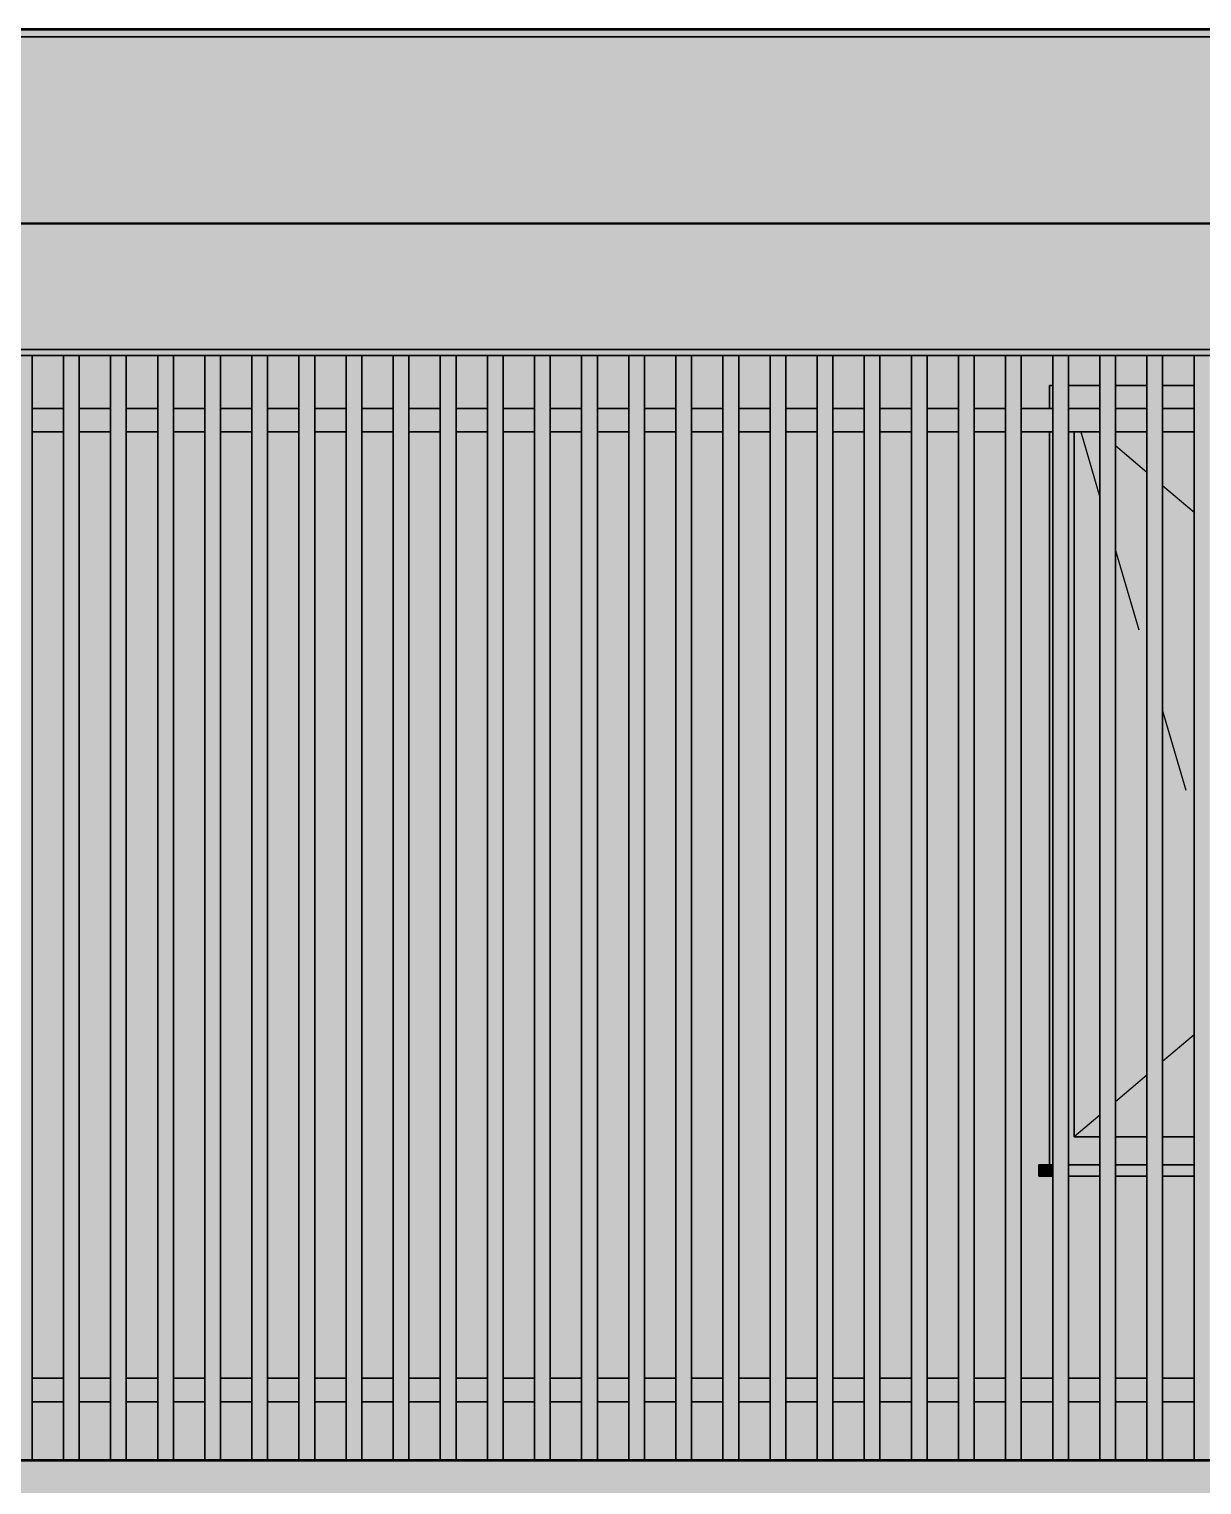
# Model space of a CAD drawing. Header units: metres. Extents: x -13 to 13.2, y -1.4 to 10.4.
# Drawn here: x -1.715 to 1.272, y 6.089 to 9.796 of the extents above; entities that cross this region are included whole.
import ezdxf

# ---------------------------------------------------------------- set-up
doc = ezdxf.new("R2010")
doc.units = ezdxf.units.M
doc.linetypes.add('KRESKOWA', pattern=[5.25, 4.2, -1.05])
doc.layers.add('A-ELEWACJE', color=7, linetype='Continuous', lineweight=35)

msp = doc.modelspace()

# ---------------------------------------------------------------- hatches: boundary and pattern name
at = {"layer": 'A-ELEWACJE', "true_color": 0x75787b}
for points in [[(-9.4625, 9.796), (4.1975, 9.796), (4.1975, 9.776), (-9.4625, 9.776)], [(0.8575, 6.875), (0.8575, 6.904), (0.8925, 6.904), (0.8925, 6.875)], [(0.9325, 6.875), (0.9325, 6.904), (1.0125, 6.904), (1.0125, 6.875)], [(1.0525, 6.875), (1.0525, 6.904), (1.1325, 6.904), (1.1325, 6.875)], [(1.1725, 6.875), (1.1725, 6.904), (1.2525, 6.904), (1.2525, 6.875)]]:
    msp.add_hatch(color=7, dxfattribs=at).paths.add_polyline_path(points)
at = {"layer": 'A-ELEWACJE', "true_color": 0x606060}
for points in [[(-9.4275, 9.776), (-8.1275, 9.776), (-5.1275, 9.776), (-4.0275, 9.776), (-2.8275, 9.776), (0.8725, 9.776), (3.2725, 9.776), (4.1625, 9.776), (4.1625, 9.302), (-9.4275, 9.302)], [(-1.6275, 8.965), (-1.6275, 8.83), (-1.7075, 8.83), (-1.7075, 8.965)], [(-1.5075, 8.965), (-1.5075, 8.83), (-1.5875, 8.83), (-1.5875, 8.965)], [(-1.3875, 8.965), (-1.3875, 8.83), (-1.4675, 8.83), (-1.4675, 8.965)], [(-1.2675, 8.965), (-1.2675, 8.83), (-1.3475, 8.83), (-1.3475, 8.965)], [(-1.1475, 8.965), (-1.1475, 8.83), (-1.2275, 8.83), (-1.2275, 8.965)], [(-1.0275, 8.965), (-1.0275, 8.83), (-1.1075, 8.83), (-1.1075, 8.965)], [(-0.9075, 8.965), (-0.9075, 8.83), (-0.9875, 8.83), (-0.9875, 8.965)], [(-0.7875, 8.965), (-0.7875, 8.83), (-0.8675, 8.83), (-0.8675, 8.965)], [(-0.6675, 8.965), (-0.6675, 8.83), (-0.7475, 8.83), (-0.7475, 8.965)], [(-0.5475, 8.965), (-0.5475, 8.83), (-0.6275, 8.83), (-0.6275, 8.965)], [(-0.4275, 8.965), (-0.4275, 8.83), (-0.5075, 8.83), (-0.5075, 8.965)], [(-0.3075, 8.965), (-0.3075, 8.83), (-0.3875, 8.83), (-0.3875, 8.965)], [(-0.1875, 8.965), (-0.1875, 8.83), (-0.2675, 8.83), (-0.2675, 8.965)], [(-0.0675, 8.965), (-0.0675, 8.83), (-0.1475, 8.83), (-0.1475, 8.965)], [(0.0525, 8.965), (0.0525, 8.83), (-0.0275, 8.83), (-0.0275, 8.965)], [(0.1725, 8.965), (0.1725, 8.83), (0.0925, 8.83), (0.0925, 8.965)], [(0.2925, 8.965), (0.2925, 8.83), (0.2125, 8.83), (0.2125, 8.965)], [(0.4125, 8.965), (0.4125, 8.83), (0.3325, 8.83), (0.3325, 8.965)], [(0.5325, 8.965), (0.5325, 8.83), (0.4525, 8.83), (0.4525, 8.965)], [(0.6525, 8.965), (0.6525, 8.83), (0.5725, 8.83), (0.5725, 8.965)], [(0.7725, 8.965), (0.7725, 8.83), (0.6925, 8.83), (0.6925, 8.965)], [(0.8845, 8.888), (0.8845, 8.83), (0.8125, 8.83), (0.8125, 8.965), (0.8925, 8.965), (0.8925, 8.888)], [(0.9325, 8.888), (0.9325, 8.965), (1.0125, 8.965), (1.0125, 8.888)], [(1.0525, 8.888), (1.0525, 8.965), (1.1325, 8.965), (1.1325, 8.888)], [(1.1725, 8.888), (1.1725, 8.965), (1.2525, 8.965), (1.2525, 8.888)], [(-1.6275, 8.77), (-1.6275, 6.36), (-1.7075, 6.36), (-1.7075, 8.77)], [(-1.5075, 8.77), (-1.5075, 6.36), (-1.5875, 6.36), (-1.5875, 8.77)], [(-1.3875, 8.77), (-1.3875, 6.36), (-1.4675, 6.36), (-1.4675, 8.77)], [(-1.2675, 8.77), (-1.2675, 6.36), (-1.3475, 6.36), (-1.3475, 8.77)], [(-1.1475, 8.77), (-1.1475, 6.36), (-1.2275, 6.36), (-1.2275, 8.77)], [(-1.0275, 6.36), (-1.1075, 6.36), (-1.1075, 8.77), (-1.0275, 8.77)], [(-0.9075, 6.36), (-0.9875, 6.36), (-0.9875, 8.77), (-0.9075, 8.77)], [(-0.7875, 6.36), (-0.8675, 6.36), (-0.8675, 8.77), (-0.7875, 8.77)], [(-0.6675, 6.36), (-0.7475, 6.36), (-0.7475, 8.77), (-0.6675, 8.77)], [(-0.5475, 6.36), (-0.6275, 6.36), (-0.6275, 8.77), (-0.5475, 8.77)], [(-0.4275, 6.36), (-0.5075, 6.36), (-0.5075, 8.77), (-0.4275, 8.77)], [(-0.3075, 6.36), (-0.3875, 6.36), (-0.3875, 8.77), (-0.3075, 8.77)], [(-0.1875, 6.36), (-0.2675, 6.36), (-0.2675, 8.77), (-0.1875, 8.77)], [(-0.0675, 6.36), (-0.1475, 6.36), (-0.1475, 8.77), (-0.0675, 8.77)], [(0.0525, 6.36), (-0.0275, 6.36), (-0.0275, 8.77), (0.0525, 8.77)], [(0.1725, 6.36), (0.0925, 6.36), (0.0925, 8.77), (0.1725, 8.77)], [(0.2925, 6.36), (0.2125, 6.36), (0.2125, 8.77), (0.2925, 8.77)], [(0.4125, 6.36), (0.3325, 6.36), (0.3325, 8.77), (0.4125, 8.77)], [(0.5325, 6.36), (0.4525, 6.36), (0.4525, 8.77), (0.5325, 8.77)], [(0.6525, 6.36), (0.5725, 6.36), (0.5725, 8.77), (0.6525, 8.77)], [(0.6925, 8.77), (0.7725, 8.77), (0.7725, 6.36), (0.6925, 6.36)], [(0.8845, 6.904), (0.8575, 6.904), (0.8575, 6.875), (0.8925, 6.875), (0.8925, 6.36), (0.8125, 6.36), (0.8125, 8.77), (0.8845, 8.77)], [(1.0125, 6.36), (0.9325, 6.36), (0.9325, 6.875), (1.0125, 6.875)], [(1.1325, 6.36), (1.0525, 6.36), (1.0525, 6.875), (1.1325, 6.875)], [(1.2525, 6.36), (1.1725, 6.36), (1.1725, 6.875), (1.2525, 6.875)], [(-1.7075, 6.152), (-1.7075, 6.3), (-1.6275, 6.3), (-1.6275, 6.152)], [(-1.5875, 6.152), (-1.5875, 6.3), (-1.5075, 6.3), (-1.5075, 6.152)], [(-1.4675, 6.152), (-1.4675, 6.3), (-1.3875, 6.3), (-1.3875, 6.152)], [(-1.3475, 6.152), (-1.3475, 6.3), (-1.2675, 6.3), (-1.2675, 6.152)], [(-1.2275, 6.152), (-1.2275, 6.3), (-1.1475, 6.3), (-1.1475, 6.152)], [(-1.1075, 6.152), (-1.1075, 6.3), (-1.0275, 6.3), (-1.0275, 6.152)], [(-0.9875, 6.152), (-0.9875, 6.3), (-0.9075, 6.3), (-0.9075, 6.152)], [(-0.8675, 6.152), (-0.8675, 6.3), (-0.7875, 6.3), (-0.7875, 6.152)], [(-0.7475, 6.152), (-0.7475, 6.3), (-0.6675, 6.3), (-0.6675, 6.152)], [(-0.6275, 6.152), (-0.6275, 6.3), (-0.5475, 6.3), (-0.5475, 6.152)], [(-0.5075, 6.152), (-0.5075, 6.3), (-0.4275, 6.3), (-0.4275, 6.152)], [(-0.3875, 6.152), (-0.3875, 6.3), (-0.3075, 6.3), (-0.3075, 6.152)], [(-0.2675, 6.152), (-0.2675, 6.3), (-0.1875, 6.3), (-0.1875, 6.152)], [(-0.1475, 6.152), (-0.1475, 6.3), (-0.0675, 6.3), (-0.0675, 6.152)], [(-0.0275, 6.152), (-0.0275, 6.3), (0.0525, 6.3), (0.0525, 6.152)], [(0.0925, 6.152), (0.0925, 6.3), (0.1725, 6.3), (0.1725, 6.152)], [(0.2125, 6.152), (0.2125, 6.3), (0.2925, 6.3), (0.2925, 6.152)], [(0.3325, 6.152), (0.3325, 6.3), (0.4125, 6.3), (0.4125, 6.152)], [(0.4525, 6.152), (0.4525, 6.3), (0.5325, 6.3), (0.5325, 6.152)], [(0.5725, 6.152), (0.5725, 6.3), (0.6525, 6.3), (0.6525, 6.152)], [(0.6925, 6.152), (0.6925, 6.3), (0.7725, 6.3), (0.7725, 6.152)], [(0.8125, 6.152), (0.8125, 6.3), (0.8925, 6.3), (0.8925, 6.152)], [(0.9325, 6.152), (0.9325, 6.3), (1.0125, 6.3), (1.0125, 6.152)], [(1.0525, 6.152), (1.0525, 6.3), (1.1325, 6.3), (1.1325, 6.152)], [(1.1725, 6.152), (1.1725, 6.3), (1.2525, 6.3), (1.2525, 6.152)]]:
    msp.add_hatch(color=7, dxfattribs=at).paths.add_polyline_path(points)
at = {"layer": 'A-ELEWACJE', "true_color": 0x797d80}
for points in [[(4.4725, 9.302), (4.4725, 9.3), (-10.5275, 9.3), (-10.5275, 9.302)], [(4.4725, 6.152), (4.4725, 6.15), (-8.4275, 6.15), (-10.5275, 6.15), (-10.5275, 6.152)]]:
    msp.add_hatch(color=7, dxfattribs=at).paths.add_polyline_path(points)
at = {"layer": 'A-ELEWACJE', "true_color": 0xbab7af}
for points in [[(4.4725, 9.3), (4.4725, 8.98), (-10.5275, 8.98), (-10.5275, 9.3)], [(4.4725, 6.15), (4.4725, 5.85), (-8.4075, 5.85), (-8.4275, 5.85), (-8.4275, 6.15)]]:
    msp.add_hatch(color=7, dxfattribs=at).paths.add_polyline_path(points)
at = {"layer": 'A-ELEWACJE', "true_color": 0xf5f4f1}
msp.add_hatch(color=7, dxfattribs=at).paths.add_polyline_path([(4.4725, 8.965), (-10.5275, 8.965), (-10.5275, 8.98), (4.4725, 8.98)])
at = {"layer": 'A-ELEWACJE', "true_color": 0xa37650}
for points in [[(-1.7075, 6.152), (-1.7475, 6.152), (-1.7475, 8.965), (-1.7075, 8.965)], [(-1.5875, 6.152), (-1.6275, 6.152), (-1.6275, 8.965), (-1.5875, 8.965)], [(-1.4675, 6.152), (-1.5075, 6.152), (-1.5075, 8.965), (-1.4675, 8.965)], [(-1.3475, 6.152), (-1.3875, 6.152), (-1.3875, 8.965), (-1.3475, 8.965)], [(-1.2275, 6.152), (-1.2675, 6.152), (-1.2675, 8.965), (-1.2275, 8.965)], [(-1.1075, 6.152), (-1.1475, 6.152), (-1.1475, 8.965), (-1.1075, 8.965)], [(-0.9875, 6.152), (-1.0275, 6.152), (-1.0275, 8.965), (-0.9875, 8.965)], [(-0.8675, 6.152), (-0.9075, 6.152), (-0.9075, 8.965), (-0.8675, 8.965)], [(-0.7475, 6.152), (-0.7875, 6.152), (-0.7875, 8.965), (-0.7475, 8.965)], [(-0.6275, 6.152), (-0.6675, 6.152), (-0.6675, 8.965), (-0.6275, 8.965)], [(-0.5075, 6.152), (-0.5475, 6.152), (-0.5475, 8.965), (-0.5075, 8.965)], [(-0.3875, 6.152), (-0.4275, 6.152), (-0.4275, 8.965), (-0.3875, 8.965)], [(-0.2675, 6.152), (-0.3075, 6.152), (-0.3075, 8.965), (-0.2675, 8.965)], [(-0.1475, 6.152), (-0.1875, 6.152), (-0.1875, 8.965), (-0.1475, 8.965)], [(-0.0275, 6.152), (-0.0675, 6.152), (-0.0675, 8.965), (-0.0275, 8.965)], [(0.0925, 6.152), (0.0525, 6.152), (0.0525, 8.965), (0.0925, 8.965)], [(0.2125, 6.152), (0.1725, 6.152), (0.1725, 8.965), (0.2125, 8.965)], [(0.3325, 6.152), (0.2925, 6.152), (0.2925, 8.965), (0.3325, 8.965)], [(0.4525, 6.152), (0.4125, 6.152), (0.4125, 8.965), (0.4525, 8.965)], [(0.5725, 6.152), (0.5325, 6.152), (0.5325, 8.965), (0.5725, 8.965)], [(0.6925, 6.152), (0.6525, 6.152), (0.6525, 8.965), (0.6925, 8.965)], [(0.8125, 6.152), (0.7725, 6.152), (0.7725, 8.965), (0.8125, 8.965)], [(0.9325, 6.152), (0.8925, 6.152), (0.8925, 8.965), (0.9325, 8.965)], [(1.0525, 6.152), (1.0125, 6.152), (1.0125, 8.965), (1.0525, 8.965)], [(1.1725, 6.152), (1.1325, 6.152), (1.1325, 8.965), (1.1725, 8.965)], [(1.2925, 6.152), (1.2525, 6.152), (1.2525, 8.965), (1.2925, 8.965)]]:
    msp.add_hatch(color=7, dxfattribs=at).paths.add_polyline_path(points)
at = {"layer": 'A-ELEWACJE', "true_color": 0x6a6d70}
for points in [[(0.8845, 8.888), (0.8925, 8.888), (0.8925, 8.83), (0.8845, 8.83)], [(1.0125, 8.888), (1.0125, 8.83), (0.9325, 8.83), (0.9325, 8.888)], [(1.1325, 8.888), (1.1325, 8.83), (1.0525, 8.83), (1.0525, 8.888)], [(1.2525, 8.888), (1.2525, 8.83), (1.1725, 8.83), (1.1725, 8.888)], [(0.8845, 8.77), (0.8925, 8.77), (0.8925, 6.904), (0.8845, 6.904)], [(1.0125, 6.975), (1.0125, 6.904), (0.9325, 6.904), (0.9325, 8.77), (0.9475, 8.77), (0.9475, 6.975)], [(1.1325, 6.975), (1.1325, 6.904), (1.0525, 6.904), (1.0525, 6.975)], [(1.2525, 6.975), (1.2525, 6.904), (1.1725, 6.904), (1.1725, 6.975)]]:
    msp.add_hatch(color=7, dxfattribs=at).paths.add_polyline_path(points)
at = {"layer": 'A-ELEWACJE', "true_color": 0x6b6e70}
for points in [[(-1.6275, 8.83), (-1.6275, 8.77), (-1.7075, 8.77), (-1.7075, 8.83)], [(-1.5075, 8.83), (-1.5075, 8.77), (-1.5875, 8.77), (-1.5875, 8.83)], [(-1.3875, 8.83), (-1.3875, 8.77), (-1.4675, 8.77), (-1.4675, 8.83)], [(-1.2675, 8.83), (-1.2675, 8.77), (-1.3475, 8.77), (-1.3475, 8.83)], [(-1.1475, 8.83), (-1.1475, 8.77), (-1.2275, 8.77), (-1.2275, 8.83)], [(-1.0275, 8.83), (-1.0275, 8.77), (-1.1075, 8.77), (-1.1075, 8.83)], [(-0.9075, 8.83), (-0.9075, 8.77), (-0.9875, 8.77), (-0.9875, 8.83)], [(-0.7875, 8.83), (-0.7875, 8.77), (-0.8675, 8.77), (-0.8675, 8.83)], [(-0.6675, 8.83), (-0.6675, 8.77), (-0.7475, 8.77), (-0.7475, 8.83)], [(-0.5475, 8.83), (-0.5475, 8.77), (-0.6275, 8.77), (-0.6275, 8.83)], [(-0.4275, 8.83), (-0.4275, 8.77), (-0.5075, 8.77), (-0.5075, 8.83)], [(-0.3075, 8.83), (-0.3075, 8.77), (-0.3875, 8.77), (-0.3875, 8.83)], [(-0.1875, 8.83), (-0.1875, 8.77), (-0.2675, 8.77), (-0.2675, 8.83)], [(-0.0675, 8.83), (-0.0675, 8.77), (-0.1475, 8.77), (-0.1475, 8.83)], [(0.0525, 8.83), (0.0525, 8.77), (-0.0275, 8.77), (-0.0275, 8.83)], [(0.1725, 8.83), (0.1725, 8.77), (0.0925, 8.77), (0.0925, 8.83)], [(0.2925, 8.83), (0.2925, 8.77), (0.2125, 8.77), (0.2125, 8.83)], [(0.4125, 8.83), (0.4125, 8.77), (0.3325, 8.77), (0.3325, 8.83)], [(0.5325, 8.83), (0.5325, 8.77), (0.4525, 8.77), (0.4525, 8.83)], [(0.6525, 8.83), (0.6525, 8.77), (0.5725, 8.77), (0.5725, 8.83)], [(0.7725, 8.83), (0.7725, 8.77), (0.6925, 8.77), (0.6925, 8.83)], [(0.8925, 8.83), (0.8925, 8.77), (0.8125, 8.77), (0.8125, 8.83)], [(1.0125, 8.83), (1.0125, 8.77), (0.9325, 8.77), (0.9325, 8.83)], [(1.1325, 8.83), (1.1325, 8.77), (1.0525, 8.77), (1.0525, 8.83)], [(1.2525, 8.83), (1.2525, 8.77), (1.1725, 8.77), (1.1725, 8.83)], [(-1.6275, 6.36), (-1.6275, 6.3), (-1.7075, 6.3), (-1.7075, 6.36)], [(-1.5075, 6.36), (-1.5075, 6.3), (-1.5875, 6.3), (-1.5875, 6.36)], [(-1.3875, 6.36), (-1.3875, 6.3), (-1.4675, 6.3), (-1.4675, 6.36)], [(-1.2675, 6.36), (-1.2675, 6.3), (-1.3475, 6.3), (-1.3475, 6.36)], [(-1.1475, 6.36), (-1.1475, 6.3), (-1.2275, 6.3), (-1.2275, 6.36)], [(-1.0275, 6.36), (-1.0275, 6.3), (-1.1075, 6.3), (-1.1075, 6.36)], [(-0.9075, 6.36), (-0.9075, 6.3), (-0.9875, 6.3), (-0.9875, 6.36)], [(-0.7875, 6.36), (-0.7875, 6.3), (-0.8675, 6.3), (-0.8675, 6.36)], [(-0.6675, 6.36), (-0.6675, 6.3), (-0.7475, 6.3), (-0.7475, 6.36)], [(-0.5475, 6.36), (-0.5475, 6.3), (-0.6275, 6.3), (-0.6275, 6.36)], [(-0.4275, 6.36), (-0.4275, 6.3), (-0.5075, 6.3), (-0.5075, 6.36)], [(-0.3075, 6.36), (-0.3075, 6.3), (-0.3875, 6.3), (-0.3875, 6.36)], [(-0.1875, 6.36), (-0.1875, 6.3), (-0.2675, 6.3), (-0.2675, 6.36)], [(-0.0675, 6.36), (-0.0675, 6.3), (-0.1475, 6.3), (-0.1475, 6.36)], [(0.0525, 6.36), (0.0525, 6.3), (-0.0275, 6.3), (-0.0275, 6.36)], [(0.1725, 6.36), (0.1725, 6.3), (0.0925, 6.3), (0.0925, 6.36)], [(0.2925, 6.36), (0.2925, 6.3), (0.2125, 6.3), (0.2125, 6.36)], [(0.4125, 6.36), (0.4125, 6.3), (0.3325, 6.3), (0.3325, 6.36)], [(0.5325, 6.36), (0.5325, 6.3), (0.4525, 6.3), (0.4525, 6.36)], [(0.6525, 6.36), (0.6525, 6.3), (0.5725, 6.3), (0.5725, 6.36)], [(0.7725, 6.36), (0.7725, 6.3), (0.6925, 6.3), (0.6925, 6.36)], [(0.8925, 6.36), (0.8925, 6.3), (0.8125, 6.3), (0.8125, 6.36)], [(1.0125, 6.36), (1.0125, 6.3), (0.9325, 6.3), (0.9325, 6.36)], [(1.1325, 6.36), (1.1325, 6.3), (1.0525, 6.3), (1.0525, 6.36)], [(1.2525, 6.36), (1.2525, 6.3), (1.1725, 6.3), (1.1725, 6.36)]]:
    msp.add_hatch(color=7, dxfattribs=at).paths.add_polyline_path(points)
at = {"layer": 'A-ELEWACJE', "true_color": 0xa9c3cd}
for points in [[(0.9475, 8.77), (1.0125, 8.77), (1.0125, 6.975), (0.9475, 6.975)], [(1.0525, 6.975), (1.0525, 8.77), (1.1325, 8.77), (1.1325, 6.975)], [(1.1725, 6.975), (1.1725, 8.77), (1.2525, 8.77), (1.2525, 6.975)]]:
    msp.add_hatch(color=7, dxfattribs=at).paths.add_polyline_path(points)

# ---------------------------------------------------------------- linework, layer by layer
at = {"layer": 'A-ELEWACJE', "lineweight": 35, "ltscale": 0.05}
for points in [[(-9.4625, 9.776), (-9.4625, 9.796), (4.1975, 9.796), (4.1975, 9.776), (-9.4625, 9.776)], [(-10.5275, 9.302), (4.4725, 9.302), (4.4725, 9.3), (-10.5275, 9.3), (-10.5275, 9.302)], [(4.4725, 8.98), (4.4725, 8.965), (-10.5275, 8.965), (-10.5275, 8.98), (4.4725, 8.98)], [(-1.7075, 8.9646), (-1.7075, 6.1524)], [(-1.6275, 6.1524), (-1.6275, 8.9646)], [(-1.5875, 8.9646), (-1.5875, 6.1524)], [(-1.5075, 6.1524), (-1.5075, 8.9646)], [(-1.4675, 8.9646), (-1.4675, 6.1524)], [(-1.3875, 6.1524), (-1.3875, 8.9646)], [(-1.3475, 8.9646), (-1.3475, 6.1524)], [(-1.2675, 6.1524), (-1.2675, 8.9646)], [(-1.2275, 8.9646), (-1.2275, 6.1524)], [(-1.1475, 6.1524), (-1.1475, 8.9646)], [(-1.1075, 8.9646), (-1.1075, 6.1524)], [(-1.0275, 6.1524), (-1.0275, 8.9646)], [(-0.9875, 8.9646), (-0.9875, 6.1524)], [(-0.9075, 6.1524), (-0.9075, 8.9646)], [(-0.8675, 8.9646), (-0.8675, 6.1524)], [(-0.7875, 6.1524), (-0.7875, 8.9646)], [(-0.7475, 8.9646), (-0.7475, 6.1524)], [(-0.6675, 6.1524), (-0.6675, 8.9646)], [(-0.6275, 8.9646), (-0.6275, 6.1524)], [(-0.5475, 6.1524), (-0.5475, 8.9646)], [(-0.5075, 8.9646), (-0.5075, 6.1524)], [(-0.4275, 6.1524), (-0.4275, 8.9646)], [(-0.3875, 8.9646), (-0.3875, 6.1524)], [(-0.3075, 6.1524), (-0.3075, 8.9646)], [(-0.2675, 8.9646), (-0.2675, 6.1524)], [(-0.1875, 6.1524), (-0.1875, 8.9646)], [(-0.1475, 8.9646), (-0.1475, 6.1524)], [(-0.0675, 6.1524), (-0.0675, 8.9646)], [(-0.0275, 8.9646), (-0.0275, 6.1524)], [(0.0525, 6.1524), (0.0525, 8.9646)], [(0.0925, 8.9646), (0.0925, 6.1524)], [(0.1725, 6.1524), (0.1725, 8.9646)], [(0.2125, 8.9646), (0.2125, 6.1524)], [(0.2925, 6.1524), (0.2925, 8.9646)], [(0.3325, 8.9646), (0.3325, 6.1524)], [(0.4125, 6.1524), (0.4125, 8.9646)], [(0.4525, 8.9646), (0.4525, 6.1524)], [(0.5325, 6.1524), (0.5325, 8.9646)], [(0.5725, 8.9646), (0.5725, 6.1524)], [(0.6525, 6.1524), (0.6525, 8.9646)], [(0.6925, 8.9646), (0.6925, 6.1524)], [(0.7725, 6.1524), (0.7725, 8.9646)], [(0.8125, 8.9646), (0.8125, 6.1524)], [(0.8925, 6.1524), (0.8925, 8.9646)], [(0.9325, 8.9646), (0.9325, 6.1524)], [(1.0125, 6.1524), (1.0125, 8.9646)], [(1.0525, 8.9646), (1.0525, 6.1524)], [(1.1325, 6.1524), (1.1325, 8.9646)], [(1.1725, 8.9646), (1.1725, 6.1524)], [(1.2525, 6.1524), (1.2525, 8.9646)], [(0.8921, 8.888), (0.8845, 8.888), (0.8845, 8.8304)], [(1.0121, 8.888), (0.9329, 8.888)], [(1.1321, 8.888), (1.0529, 8.888)], [(1.2521, 8.888), (1.1729, 8.888)], [(-1.7071, 8.83), (-1.6279, 8.83)], [(-1.5871, 8.83), (-1.5079, 8.83)], [(-1.4671, 8.83), (-1.3879, 8.83)], [(-1.3471, 8.83), (-1.2679, 8.83)], [(-1.2271, 8.83), (-1.1479, 8.83)], [(-1.1071, 8.83), (-1.0279, 8.83)], [(-0.9871, 8.83), (-0.9079, 8.83)], [(-0.8671, 8.83), (-0.7879, 8.83)], [(-0.7471, 8.83), (-0.6679, 8.83)], [(-0.6271, 8.83), (-0.5479, 8.83)], [(-0.5071, 8.83), (-0.4279, 8.83)], [(-0.3871, 8.83), (-0.3079, 8.83)], [(-0.2671, 8.83), (-0.1879, 8.83)], [(-0.1471, 8.83), (-0.0679, 8.83)], [(-0.0271, 8.83), (0.0521, 8.83)], [(0.0929, 8.83), (0.1721, 8.83)], [(0.2129, 8.83), (0.2921, 8.83)], [(0.3329, 8.83), (0.4121, 8.83)], [(0.4529, 8.83), (0.5321, 8.83)], [(0.5729, 8.83), (0.6521, 8.83)], [(0.6929, 8.83), (0.7721, 8.83)], [(0.8129, 8.83), (0.8921, 8.83)], [(0.9329, 8.83), (1.0121, 8.83)], [(1.0529, 8.83), (1.1321, 8.83)], [(1.1729, 8.83), (1.2521, 8.83)], [(-1.6279, 8.77), (-1.7071, 8.77)], [(-1.5079, 8.77), (-1.5871, 8.77)], [(-1.3879, 8.77), (-1.4671, 8.77)], [(-1.2679, 8.77), (-1.3471, 8.77)], [(-1.1479, 8.77), (-1.2271, 8.77)], [(-1.0279, 8.77), (-1.1071, 8.77)], [(-0.9079, 8.77), (-0.9871, 8.77)], [(-0.7879, 8.77), (-0.8671, 8.77)], [(-0.6679, 8.77), (-0.7471, 8.77)], [(-0.5479, 8.77), (-0.6271, 8.77)], [(-0.4279, 8.77), (-0.5071, 8.77)], [(-0.3079, 8.77), (-0.3871, 8.77)], [(-0.1879, 8.77), (-0.2671, 8.77)], [(-0.0679, 8.77), (-0.1471, 8.77)], [(0.0521, 8.77), (-0.0271, 8.77)], [(0.1721, 8.77), (0.0929, 8.77)], [(0.2921, 8.77), (0.2129, 8.77)], [(0.4121, 8.77), (0.3329, 8.77)], [(0.5321, 8.77), (0.4529, 8.77)], [(0.6521, 8.77), (0.5729, 8.77)], [(0.7721, 8.77), (0.6929, 8.77)], [(0.8921, 8.77), (0.8129, 8.77)], [(0.8845, 8.7696), (0.8845, 6.9044)], [(1.0121, 8.77), (0.9329, 8.77)], [(0.9475, 8.7696), (0.9475, 6.975), (1.0121, 6.975)], [(1.1321, 8.77), (1.0529, 8.77)], [(1.2521, 8.77), (1.1729, 8.77)], [(1.0529, 6.975), (1.1321, 6.975)], [(1.1729, 6.975), (1.2521, 6.975)], [(0.8921, 6.875), (0.8575, 6.875), (0.8575, 6.904), (0.8921, 6.904)], [(0.9329, 6.904), (1.0121, 6.904)], [(1.0529, 6.904), (1.1321, 6.904)], [(1.1729, 6.904), (1.2521, 6.904)], [(1.0121, 6.875), (0.9329, 6.875)], [(1.1321, 6.875), (1.0529, 6.875)], [(1.2521, 6.875), (1.1729, 6.875)], [(-1.7071, 6.36), (-1.6279, 6.36)], [(-1.5871, 6.36), (-1.5079, 6.36)], [(-1.4671, 6.36), (-1.3879, 6.36)], [(-1.3471, 6.36), (-1.2679, 6.36)], [(-1.2271, 6.36), (-1.1479, 6.36)], [(-1.1071, 6.36), (-1.0279, 6.36)], [(-0.9871, 6.36), (-0.9079, 6.36)], [(-0.8671, 6.36), (-0.7879, 6.36)], [(-0.7471, 6.36), (-0.6679, 6.36)], [(-0.6271, 6.36), (-0.5479, 6.36)], [(-0.5071, 6.36), (-0.4279, 6.36)], [(-0.3871, 6.36), (-0.3079, 6.36)], [(-0.2671, 6.36), (-0.1879, 6.36)], [(-0.1471, 6.36), (-0.0679, 6.36)], [(-0.0271, 6.36), (0.0521, 6.36)], [(0.0929, 6.36), (0.1721, 6.36)], [(0.2129, 6.36), (0.2921, 6.36)], [(0.3329, 6.36), (0.4121, 6.36)], [(0.4529, 6.36), (0.5321, 6.36)], [(0.5729, 6.36), (0.6521, 6.36)], [(0.6929, 6.36), (0.7721, 6.36)], [(0.8129, 6.36), (0.8921, 6.36)], [(0.9329, 6.36), (1.0121, 6.36)], [(1.0529, 6.36), (1.1321, 6.36)], [(1.1729, 6.36), (1.2521, 6.36)], [(-1.6279, 6.3), (-1.7071, 6.3)], [(-1.5079, 6.3), (-1.5871, 6.3)], [(-1.3879, 6.3), (-1.4671, 6.3)], [(-1.2679, 6.3), (-1.3471, 6.3)], [(-1.1479, 6.3), (-1.2271, 6.3)], [(-1.0279, 6.3), (-1.1071, 6.3)], [(-0.9079, 6.3), (-0.9871, 6.3)], [(-0.7879, 6.3), (-0.8671, 6.3)], [(-0.6679, 6.3), (-0.7471, 6.3)], [(-0.5479, 6.3), (-0.6271, 6.3)], [(-0.4279, 6.3), (-0.5071, 6.3)], [(-0.3079, 6.3), (-0.3871, 6.3)], [(-0.1879, 6.3), (-0.2671, 6.3)], [(-0.0679, 6.3), (-0.1471, 6.3)], [(0.0521, 6.3), (-0.0271, 6.3)], [(0.1721, 6.3), (0.0929, 6.3)], [(0.2921, 6.3), (0.2129, 6.3)], [(0.4121, 6.3), (0.3329, 6.3)], [(0.5321, 6.3), (0.4529, 6.3)], [(0.6521, 6.3), (0.5729, 6.3)], [(0.7721, 6.3), (0.6929, 6.3)], [(0.8921, 6.3), (0.8129, 6.3)], [(1.0121, 6.3), (0.9329, 6.3)], [(1.1321, 6.3), (1.0529, 6.3)], [(1.2521, 6.3), (1.1729, 6.3)], [(-10.5275, 6.152), (4.4725, 6.152), (4.4725, 6.15), (-8.4271, 6.15)]]:
    msp.add_lwpolyline(points, dxfattribs=at)
at = {"layer": 'A-ELEWACJE', "lineweight": 50, "ltscale": 0.05}
msp.add_lwpolyline([(-8.9175, 9.796), (-4.0325, 9.796), (0.1525, 9.796), (3.6525, 9.796), (4.1975, 9.796), (4.1975, 9.776), (4.1725, 9.776), (4.1725, 9.302), (4.4725, 9.302)], dxfattribs=at)
at = {"layer": 'A-ELEWACJE', "linetype": 'KRESKOWA', "lineweight": 25, "ltscale": 0.05, "flags": 128}
for points in [[(0.9637, 8.77), (1.0125, 8.6039)], [(1.0525, 8.7357), (1.1325, 8.6676)], [(1.1725, 8.6336), (1.2525, 8.5656)], [(1.0525, 8.4678), (1.1325, 8.1956)], [(1.1725, 8.0595), (1.2525, 7.7873)], [(1.2525, 7.2344), (1.1725, 7.1664)], [(1.1325, 7.1324), (1.0525, 7.0643)], [(1.0125, 7.0303), (0.9475, 6.975)]]:
    msp.add_lwpolyline(points, dxfattribs=at)

doc.saveas('drawing.dxf')
